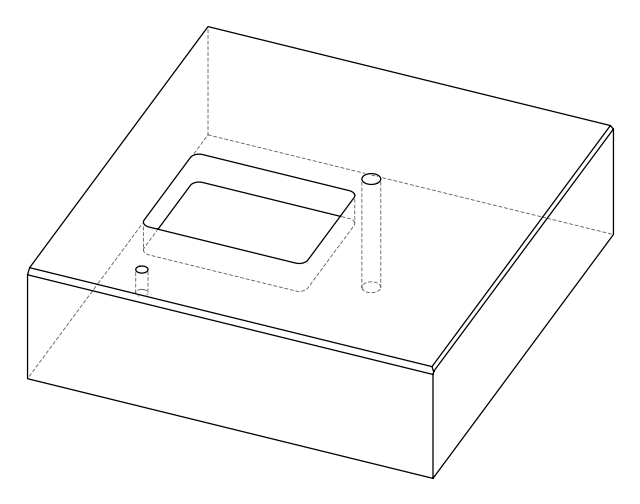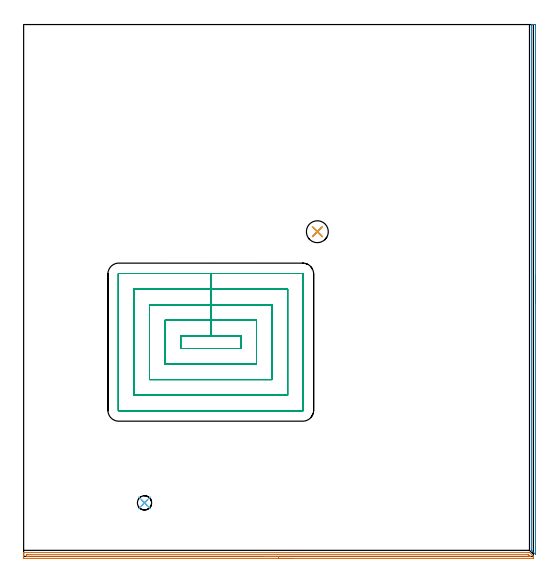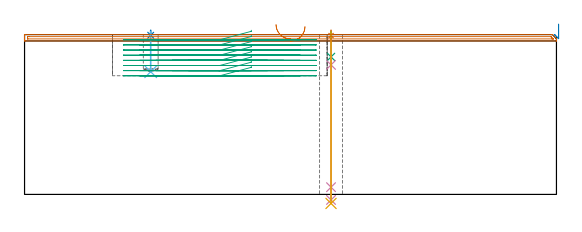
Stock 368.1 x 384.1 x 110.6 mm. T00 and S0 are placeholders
(PLAN: 9 operations, 6 tool changes, 34.9 min)
(1 SPOT_DRILL | STEP1HOLE | NXT0321_9005460120000 | 0.03 min | 0 mm3)
(2 SPOT_DRILL_1 | STEP1POCKET | NXT0321_9005460120000 | 0.03 min | 1 mm3)
(3 DRILL_BLIND_HOLE_INTO_CENTER | STEP1HOLE | NXT0301_074 | 0.07 min | 1176 mm3)
(4 GUN_DRILL_THROUGH_HOLE | STEP1HOLE | UGT0307_007 | 0.55 min | 7534 mm3)
(5 DRILL_TO_ENLARGE_THROUGH_HOLE | STEP1HOLE | UGT0301_240 | 0.48 min | 12938 mm3)
(6 DRILL_BLIND_HOLE_INTO_CENTER_1 | STEP1POCKET | NXT0301_074 | 0.11 min | 2023 mm3)
(7 AREA_MILL | FG_CHAMFER_SURFACE | UGT0205_001 | 6.04 min | 3561 mm3)
(8 AREA_MILL_1 | FG_CHAMFER_SURFACE_1 | UGT0205_001 | 3.21 min | 1496 mm3)
(9 MILL_RECTANGULAR_POCKET | POCKET_RECTANGULAR_STRAIGHT | UGT0201_133 | Follow Part, ap 3.75, ae 75% | 24.4 min | 481503 mm3)
(TOOL NXT0321_9005460120000 | NC Spot Drill, 142deg, 12mm, Carbide, Uncoated | D12 PA142 FL30 Z2)
(TOOL NXT0301_074 | Carbide Drill 10.3mm [860.1-1030-031A1-MM 2214] | D10.3 PA140 FL55 Z2)
(TOOL UGT0307_007 | Gun Drill 10 mm | D10 PA130 FL24 Z1)
(TOOL UGT0301_240 | Twist Drill 15.8 mm | D15.8 PA118 FL120 Z2)
(TOOL UGT0205_001 | Chamfer Mill 20 x 3 x 45 deg. | D20 FL50 Z2)
(TOOL UGT0201_133 | Carbide End Mill 15.0 | D15 FL30 Z4)
(OP 1 SPOT_DRILL)
G17 G21 G94 G90
T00 M6
G54
G17 G0 G90 X212.1 Y234.5 S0 M3
G43 Z120.6 H0
G94 G81 G98 Z109.92 F250. R113.6
G80
M5
M2
(OP 2 SPOT_DRILL_1)
G17 G21 G94 G90
T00 M6
G54
G17 G0 G90 X87.3 Y38.7 S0 M3
G43 Z120.6 H0
G94 G81 G98 Z110.157 F250. R113.6
G80
M5
M2
(OP 3 DRILL_BLIND_HOLE_INTO_CENTER)
G17 G21 G94 G90
T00 M6
G54
G17 G0 G90 X212.1 Y234.5 S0 M3
G43 Z120.6 H1
G94 G81 G98 Z95.15 F250. R112.6
G80
M5
M2
(OP 4 GUN_DRILL_THROUGH_HOLE)
G17 G21 G94 G90
T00 M6
G54
G17 G0 G90 X212.1 Y234.5 M8
G43 Z120.6 H0
Z107.042
S716 M3
G94 G1 Z89.638 F125. M26
G4 X.084
Z5. F250.
G4 X.084
Z-3.832 F125.
G4 X.084
M5
M9
G0 Z107.042
Z120.6
M2
(OP 5 DRILL_TO_ENLARGE_THROUGH_HOLE)
G17 G21 G94 G90
T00 M6
G54
G17 G0 G90 X212.1 Y234.5 S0 M3
G43 Z120.6 H0
G94 G73 G98 Z-6.247 F250. Q14.606 R112.6
G80
M5
M2
(OP 6 DRILL_BLIND_HOLE_INTO_CENTER_1)
G17 G21 G94 G90
T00 M6
G54
G17 G0 G90 X87.3 Y38.7 S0 M3
G43 Z120.6 H1
G94 G81 G98 Z84.9 F250. R112.6
G80
M5
M2
(OP 7 AREA_MILL)
G17 G21 G94 G90
T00 M6
G54
G17 G0 G90 X194.05 Y-1.5 S1061 M3
G43 Z120.6 H0
Z116.2
G94 G1 X194.012 Z115.328 F250.
X193.898 Z114.464
X193.709 Z113.612
X193.447 Z112.78
X193.113 Z111.974
X192.71 Z111.2
X192.242 Z110.464
X191.71 Z109.772
X191.121 Z109.129
X190.478 Z108.54
X189.786 Z108.008
X189.05 Z107.54
X188.276 Z107.137
X187.47 Z106.803
X186.638 Z106.541
X185.786 Z106.352
X184.922 Z106.238
X184.05 Z106.2
X0.608 Y-1.499 Z106.201
X0.169 Y-1.494 Z106.203
X0.01 Y-1.491 Z106.205
X0. Y-1.061 Z106.634
Y-0.781 Z106.914
Y-0.181 Z107.513
Y0.38 Z108.077
Y0.7 Z108.396
Y1.261 Z108.957
Y1.581 Z109.275
X0.001 Y2.582 Z110.282
X0.01 Y2.894 Z110.593
X0.162 Y2.9 Z110.6
X364.814
X365.307 Y2.894 Z110.592
X367.789 Y0.412 Z108.11
X367.942 Y0.26 Z107.956
X368.087 Y0.112 Z107.81
X368.098 Y0.095 Z107.792
X368.1 Y0.04 Z107.738
Y0.03 Z107.729
Y-1.221 Z106.474
Y-1.38 Z106.316
X368.097 Y-1.491 Z106.205
X367.938 Y-1.5 Z106.2
X184.05
Y-0.086 Z107.614
X2.394 Y-0.085 Z107.615
X2.296 Y-0.084 Z107.616
X2.035 Y-0.079 Z107.621
X2.01 Y0.006 Z107.706
X2.004 Y0.204 Z107.904
X2.002 Y0.7 Z108.4
X2.003 Y1.086 Z108.786
X2.01 Y1.47 Z109.17
X2.394 Y1.482 Z109.182
X2.492 Y1.484 Z109.184
X3.286 Y1.486 Z109.186
X3.383
X363.921 Y1.485 Z109.185
X364.019 Y1.484 Z109.184
X364.215 Y1.479 Z109.179
X364.263 Y1.475 Z109.175
X364.4 Y1.344 Z109.044
X364.568 Y1.179 Z108.879
X364.814 Y0.937 Z108.637
X365.051 Y0.7 Z108.4
X365.706 Y0.044 Z107.744
X365.783 Y-0.036 Z107.664
X365.803 Y-0.059 Z107.641
X365.816 Y-0.075 Z107.625
X365.795 Y-0.079 Z107.621
X365.706 Y-0.083 Z107.617
X365.609 Y-0.085 Z107.615
X364.814 Y-0.086 Z107.614
X184.05
X183.178 Z107.652
X182.314 Z107.766
X181.462 Z107.955
X180.63 Z108.217
X179.824 Z108.551
X179.05 Z108.954
X178.314 Z109.423
X177.622 Z109.954
X176.979 Z110.543
X176.39 Z111.186
X175.858 Z111.878
X175.39 Z112.614
X174.987 Z113.388
X174.653 Z114.194
X174.391 Z115.026
X174.202 Z115.878
X174.088 Z116.743
X174.05 Z117.614
G0 Z120.6
M5
M2
(OP 8 AREA_MILL_1)
G17 G21 G94 G90
T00 M6
G54
G17 G0 G90 X369.6 Y202.85 S1061 M3
G43 Z120.6 H0
Z117.8
G94 G1 Y202.812 Z116.928 F250.
Y202.698 Z116.064
Y202.509 Z115.212
Y202.247 Z114.38
Y201.913 Z113.574
Y201.51 Z112.8
Y201.042 Z112.064
Y200.51 Z111.372
Y199.921 Z110.729
Y199.278 Z110.14
Y198.586 Z109.608
Y197.85 Z109.14
Y197.076 Z108.737
Y196.27 Z108.403
Y195.438 Z108.141
Y194.586 Z107.952
Y193.722 Z107.838
Y192.85 Z107.8
Y1.766
X369.599 Y1.73 Z107.801
X369.592 Y1.617 Z107.806
X369.529 Y1.673 Z107.869
X369.434 Y1.766 Z107.964
X366.904 Y4.296 Z110.496
X366.83 Y4.372 Z110.57
X366.807 Y4.4 Z110.593
X366.8 Y4.891 Z110.6
Y383.934
X366.803 Y384.091 Z110.588
X366.826 Y384.1 Z110.564
X367.181 Z110.218
X367.543 Z109.856
X368.2 Z109.195
X369.414 Z107.983
X369.591 Y384.098 Z107.805
X369.6 Y383.675 Z107.8
Y192.85
Y191.978 Z107.838
Y191.114 Z107.952
Y190.262 Z108.141
Y189.43 Z108.403
Y188.624 Z108.737
Y187.85 Z109.14
Y187.114 Z109.608
Y186.422 Z110.14
Y185.779 Z110.729
Y185.19 Z111.372
Y184.658 Z112.064
Y184.19 Z112.8
Y183.787 Z113.574
Y183.453 Z114.38
Y183.191 Z115.212
Y183.002 Z116.063
Y182.888 Z116.928
Y182.85 Z117.8
G0 Z120.6
M5
M2
(OP 9 MILL_RECTANGULAR_POCKET)
G17 G21 G94 G90
T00 M6
G54
G17 G0 G90 X156.9 Y156.558 S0 M3
G43 Z120.6 H0
Z113.6
G94 G1 Y159.3 Z112.865 F250.
X135.15 Z107.037
X113.4 F500.
Y150.2
X156.9
Y159.3
X135.15
Y170.55
X102.15
Y138.95
X168.15
Y170.55
X135.15
Y181.8
X90.9
Y127.7
X179.4
Y181.8
X135.15
Y193.05
X79.65
Y116.45
X190.65
Y193.05
X135.15
Y204.3
X68.7
G3 X68.4 Y204. R0.3
G1 Y105.5
G3 X68.7 Y105.2 R0.3
G1 X201.6
G3 X201.9 Y105.5 R0.3
G1 Y204.
G3 X201.6 Y204.3 R0.3
G1 X135.15
X134.15
G0 X156.9 Y156.558 Z110.037
G1 Y159.3 Z109.303 F250.
X135.15 Z103.475
X113.4 F500.
Y150.2
X156.9
Y159.3
X135.15
Y170.55
X102.15
Y138.95
X168.15
Y170.55
X135.15
Y181.8
X90.9
Y127.7
X179.4
Y181.8
X135.15
Y193.05
X79.65
Y116.45
X190.65
Y193.05
X135.15
Y204.3
X68.7
G3 X68.4 Y204. R0.3
G1 Y105.5
G3 X68.7 Y105.2 R0.3
G1 X201.6
G3 X201.9 Y105.5 R0.3
G1 Y204.
G3 X201.6 Y204.3 R0.3
G1 X135.15
X134.15
G0 X156.9 Y156.558 Z106.475
G1 Y159.3 Z105.74 F250.
X135.15 Z99.912
X113.4 F500.
Y150.2
X156.9
Y159.3
X135.15
Y170.55
X102.15
Y138.95
X168.15
Y170.55
X135.15
Y181.8
X90.9
Y127.7
X179.4
Y181.8
X135.15
Y193.05
X79.65
Y116.45
X190.65
Y193.05
X135.15
Y204.3
X68.7
G3 X68.4 Y204. R0.3
G1 Y105.5
G3 X68.7 Y105.2 R0.3
G1 X201.6
G3 X201.9 Y105.5 R0.3
G1 Y204.
G3 X201.6 Y204.3 R0.3
G1 X135.15
X134.15
G0 X156.9 Y156.558 Z102.912
G1 Y159.3 Z102.178 F250.
X135.15 Z96.35
X113.4 F500.
Y150.2
X156.9
Y159.3
X135.15
Y170.55
X102.15
Y138.95
X168.15
Y170.55
X135.15
Y181.8
X90.9
Y127.7
X179.4
Y181.8
X135.15
Y193.05
X79.65
Y116.45
X190.65
Y193.05
X135.15
Y204.3
X68.7
G3 X68.4 Y204. R0.3
G1 Y105.5
G3 X68.7 Y105.2 R0.3
G1 X201.6
G3 X201.9 Y105.5 R0.3
G1 Y204.
G3 X201.6 Y204.3 R0.3
G1 X135.15
X134.15
G0 X156.9 Y156.558 Z99.35
G1 Y159.3 Z98.615 F250.
X135.15 Z92.787
X113.4 F500.
Y150.2
X156.9
Y159.3
X135.15
Y170.55
X102.15
Y138.95
X168.15
Y170.55
X135.15
Y181.8
X90.9
Y127.7
X179.4
Y181.8
X135.15
Y193.05
X79.65
Y116.45
X190.65
Y193.05
X135.15
Y204.3
X68.7
G3 X68.4 Y204. R0.3
G1 Y105.5
G3 X68.7 Y105.2 R0.3
G1 X201.6
G3 X201.9 Y105.5 R0.3
G1 Y204.
G3 X201.6 Y204.3 R0.3
G1 X135.15
X134.15
G0 X156.9 Y156.558 Z95.787
G1 Y159.3 Z95.053 F250.
X135.15 Z89.225
X113.4 F500.
Y150.2
X156.9
Y159.3
X135.15
Y170.55
X102.15
Y138.95
X168.15
Y170.55
X135.15
Y181.8
X90.9
Y127.7
X179.4
Y181.8
X135.15
Y193.05
X79.65
Y116.45
X190.65
Y193.05
X135.15
Y204.3
X68.7
G3 X68.4 Y204. R0.3
G1 Y105.5
G3 X68.7 Y105.2 R0.3
G1 X201.6
G3 X201.9 Y105.5 R0.3
G1 Y204.
G3 X201.6 Y204.3 R0.3
G1 X135.15
X134.15
G0 X156.9 Y156.558 Z92.225
G1 Y159.3 Z91.49 F250.
X135.15 Z85.662
X113.4 F500.
Y150.2
X156.9
Y159.3
X135.15
Y170.55
X102.15
Y138.95
X168.15
Y170.55
X135.15
Y181.8
X90.9
Y127.7
X179.4
Y181.8
X135.15
Y193.05
X79.65
Y116.45
X190.65
Y193.05
X135.15
Y204.3
X68.7
G3 X68.4 Y204. R0.3
G1 Y105.5
G3 X68.7 Y105.2 R0.3
G1 X201.6
G3 X201.9 Y105.5 R0.3
G1 Y204.
G3 X201.6 Y204.3 R0.3
G1 X135.15
X134.15
G0 X156.9 Y156.558 Z88.662
G1 Y159.3 Z87.928 F250.
X135.15 Z82.1
X113.4 F500.
Y150.2
X156.9
Y159.3
X135.15
Y170.55
X102.15
Y138.95
X168.15
Y170.55
X135.15
Y181.8
X90.9
Y127.7
X179.4
Y181.8
X135.15
Y193.05
X79.65
Y116.45
X190.65
Y193.05
X135.15
Y204.3
X68.7
G3 X68.4 Y204. R0.3
G1 Y105.5
G3 X68.7 Y105.2 R0.3
G1 X201.6
G3 X201.9 Y105.5 R0.3
G1 Y204.
G3 X201.6 Y204.3 R0.3
G1 X135.15
X134.15
G0 Z120.6
M5
M2
